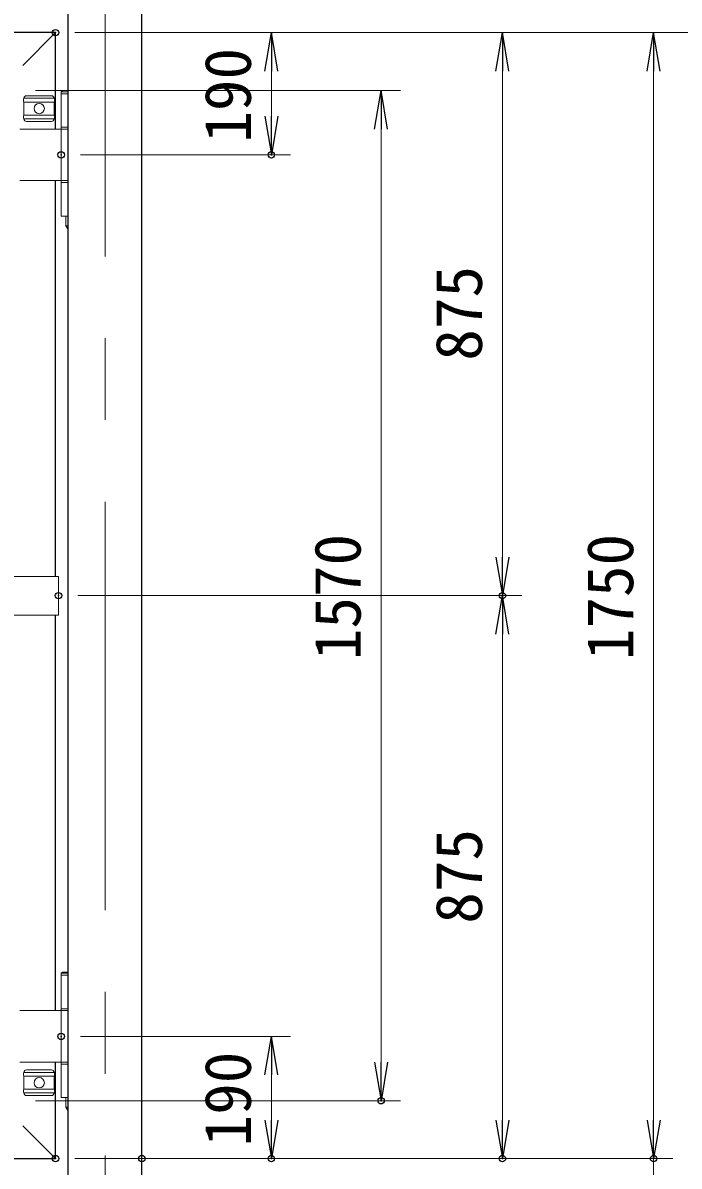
# Model space of a CAD drawing. Units: millimetres, scale not verified. Extents: x -6300 to 6300, y -4455 to 4455.
# Drawn here: x 551 to 1570, y -1742 to 35 of the extents above; entities that cross this region are included whole.
import ezdxf
from ezdxf.enums import TextEntityAlignment as Align

# ---------------------------------------------------------------- set-up
doc = ezdxf.new("R2010")
doc.units = ezdxf.units.MM
doc.header["$LTSCALE"] = 20
doc.header["$PDMODE"] = 32
doc.header["$PDSIZE"] = 10
doc.linetypes.add('USER1', pattern=[50.8, 31.75, -6.35, 6.35, -6.35])
for name, color, linetype, lineweight in [('0-2_D-STR1', 1, 'Continuous', 25), ('0-3_D-STR3', 3, 'Continuous', 13), ('0-4_D-BMK', 2, 'USER1', 13), ('0-6_D-STR-DIM', 7, 'Continuous', 13), ('0-8_Defpoints', 8, 'Continuous', 25)]:
    doc.layers.add(name, color=color, linetype=linetype, lineweight=lineweight)
doc.layers.add('0-7_0', color=7, linetype='Continuous')
doc.styles.add('ＭＳ ゴシック', font='')
doc.styles.get('ＭＳ ゴシック').set_extended_font_data('MS Gothic')

# ---------------------------------------------------------------- blocks, each defined once
blk = doc.blocks.new('_Open')
at = {"layer": '0-7_0'}
blk.add_line((-20, 3.333), (0, 0), dxfattribs=at)
blk.add_lwpolyline([(-20, -3.333), (0, 0), (-20, 0)], dxfattribs=at)

msp = doc.modelspace()

# ---------------------------------------------------------------- linework, layer by layer
at = {"layer": '0-2_D-STR1'}
for p, q in [((621.47, -2280.52), (621.47, 1009.48)), ((735.77, -2280.52), (735.77, 1009.48)), ((601.62, 19.48), (550.82, -31.32)), ((601.62, -825.76), (601.62, -210.52)), ((601.62, -1500.52), (601.62, -885.76)), ((601.62, -1730.52), (601.62, -1580.52)), ((601.73, -1730.51), (550.92, -1679.72)), ((-1275.98, -1730.52), (601.62, -1730.52))]:
    msp.add_line(p, q, dxfattribs=at)
msp.add_lwpolyline([(601.62, -130.52), (601.62, 19.48), (-1311.38, 19.48), (-1311.38, -825.76)], dxfattribs=at)
at = {"layer": '0-3_D-STR3'}
for p, q in [((612.31, -70.52), (610.31, -72.52)), ((612.31, -70.52), (621.47, -70.52)), ((552.56, -82.52), (599.28, -82.52)), ((552.56, -88.52), (599.28, -88.52)), ((552.56, -88.52), (552.56, -108.52)), ((556.56, -78.52), (595.28, -78.52)), ((599.28, -88.52), (599.28, -108.52)), ((610.29, -75.52), (621.47, -75.52)), ((610.29, -75.52), (610.29, -265.52)), ((610.31, -72.52), (621.47, -72.52)), ((610.31, -75.52), (610.31, -72.52)), ((552.56, -108.52), (599.28, -108.52)), ((552.56, -114.52), (599.28, -114.52)), ((556.56, -118.52), (595.28, -118.52)), ((546.24, -130.52), (621.47, -130.52)), ((610.29, -127.52), (621.47, -127.52)), ((546.24, -210.52), (621.47, -210.52)), ((610.29, -213.52), (621.47, -213.52)), ((610.29, -265.52), (621.47, -265.52)), ((617.79, -265.52), (617.79, -280.52)), ((606.43, -825.76), (476.22, -825.76)), ((606.43, -825.76), (606.43, -885.76)), ((606.43, -885.76), (476.22, -885.76)), ((610.29, -1445.52), (621.47, -1445.52)), ((610.29, -1445.52), (610.29, -1635.52)), ((612.31, -1440.52), (610.31, -1442.52)), ((610.31, -1442.52), (621.47, -1442.52)), ((610.31, -1445.52), (610.31, -1442.52)), ((612.31, -1440.52), (621.47, -1440.52)), ((546.24, -1500.52), (621.47, -1500.52)), ((610.29, -1497.52), (621.47, -1497.52)), ((546.24, -1580.52), (621.47, -1580.52)), ((552.56, -1596.52), (599.28, -1596.52)), ((556.56, -1592.52), (595.28, -1592.52)), ((610.29, -1583.52), (621.47, -1583.52)), ((552.56, -1602.52), (599.28, -1602.52)), ((552.56, -1602.52), (552.56, -1622.52)), ((599.28, -1602.52), (599.28, -1622.52)), ((552.56, -1622.52), (599.28, -1622.52)), ((552.56, -1628.52), (599.28, -1628.52)), ((556.56, -1632.52), (595.28, -1632.52)), ((610.29, -1635.52), (621.47, -1635.52)), ((617.79, -1635.52), (617.79, -1650.52))]:
    msp.add_line(p, q, dxfattribs=at)
for points in [[(621.47, -286.64), (617.79, -280.52), (621.47, -280.52)], [(621.47, -1656.64), (617.79, -1650.52), (621.47, -1650.52)]]:
    msp.add_lwpolyline(points, dxfattribs=at)
for centre in [(576.22, -98.52), (576.22, -1612.52)]:
    msp.add_circle(centre, 8, dxfattribs=at)
for centre, radius, start, end in [((557.81, -85.52), 6.05, 150.26731, 209.73269), ((556.56, -82.52), 4, 90, 180), ((595.28, -82.52), 4, 0, 90), ((594.03, -85.52), 6.05, 330.26731, 29.73269), ((557.83, -111.52), 6.07, 150.37394, 209.62606), ((556.56, -114.52), 4, 180, 270), ((595.28, -114.52), 4, 270, 0), ((594, -111.52), 6.07, 330.37394, 29.62606), ((557.81, -1599.52), 6.05, 150.26731, 209.73269), ((556.56, -1596.52), 4, 90, 180), ((595.28, -1596.52), 4, 0, 90), ((594.03, -1599.52), 6.05, 330.26731, 29.73269), ((557.83, -1625.52), 6.07, 150.37394, 209.62606), ((556.56, -1628.52), 4, 180, 270), ((595.28, -1628.52), 4, 270, 0), ((594, -1625.52), 6.07, 330.37394, 29.62606)]:
    msp.add_arc(centre, radius, start, end, dxfattribs=at)
at = {"layer": '0-4_D-BMK'}
msp.add_line((678.62, -2360.52), (678.62, 1109.48), dxfattribs=at)
at = {"layer": '0-6_D-STR-DIM'}
for p, q in [((631.62, 19.48), (966.84, 19.48)), ((631.62, 19.48), (1325.72, 19.48)), ((631.62, 19.48), (1560.67, 19.48)), ((631.62, 19.48), (1781.17, 19.48)), ((631.62, 19.48), (1781.17, 19.48)), ((936.84, -40.52), (936.84, -110.52)), ((1295.72, -40.52), (1295.72, -795.52)), ((1530.67, -40.52), (1530.67, -1670.52)), ((570.67, -70.52), (1137.29, -70.52)), ((1107.29, -130.52), (1107.29, -1580.52)), ((640.29, -170.52), (966.84, -170.52)), ((636.2, -855.52), (1325.72, -855.52)), ((636.2, -855.52), (1325.72, -855.52)), ((1295.72, -915.52), (1295.72, -1670.52)), ((640.29, -1540.52), (966.84, -1540.52)), ((936.84, -1600.52), (936.84, -1670.52)), ((1530.67, -1670.52), (1530.67, -1610.52)), ((570.67, -1640.52), (1137.29, -1640.52)), ((631.62, -1730.52), (1325.72, -1730.52)), ((631.62, -1730.52), (1560.67, -1730.52)), ((631.62, -1730.52), (1560.67, -1730.52)), ((765.77, -1730.52), (966.84, -1730.52)), ((1530.67, -1730.52), (1530.67, -1780.52))]:
    msp.add_line(p, q, dxfattribs=at)
at = {"layer": '0-8_Defpoints'}
for p in [(601.62, 19.48), (601.62, 19.48), (601.62, 19.48), (610.29, -170.52), (936.84, -170.52), (606.2, -855.52), (1295.72, -855.52), (610.29, -1540.52), (1107.29, -1640.52), (601.62, -1730.52), (735.77, -1730.52), (936.84, -1730.52), (1295.72, -1730.52), (1530.67, -1730.52)]:
    msp.add_point(p, dxfattribs=at)

# ---------------------------------------------------------------- block references
at = {"layer": '0-6_D-STR-DIM', "xscale": 3, "yscale": 3}
for p, rotation in [((936.84, 19.48), 90), ((1295.72, 19.48), 90), ((1530.67, 19.48), 90), ((1107.29, -70.52), 90), ((936.84, -170.52), 270), ((1295.72, -855.52), 270), ((1295.72, -855.52), 90), ((936.84, -1540.52), 90), ((1107.29, -1640.52), 270), ((936.84, -1730.52), 270), ((1295.72, -1730.52), 270), ((1530.67, -1730.52), 270), ((1530.67, -1730.52), 270)]:
    msp.add_blockref('_Open', p, dxfattribs=dict(at, rotation=rotation))

# ---------------------------------------------------------------- texts
at = {"layer": '0-6_D-STR-DIM', "style": 'ＭＳ ゴシック'}
for s, p in [('190', (926.72, -151.49)), ('875', (1285.6, -490.36)), ('1570', (1097.17, -955.87)), ('1750', (1520.55, -955.87)), ('875', (1285.6, -1365.36)), ('190', (926.72, -1711.49))]:
    msp.add_text(s, height=72.14, rotation=90, dxfattribs=at).set_placement(p, align=Align.BOTTOM_LEFT)

doc.saveas('drawing.dxf')
